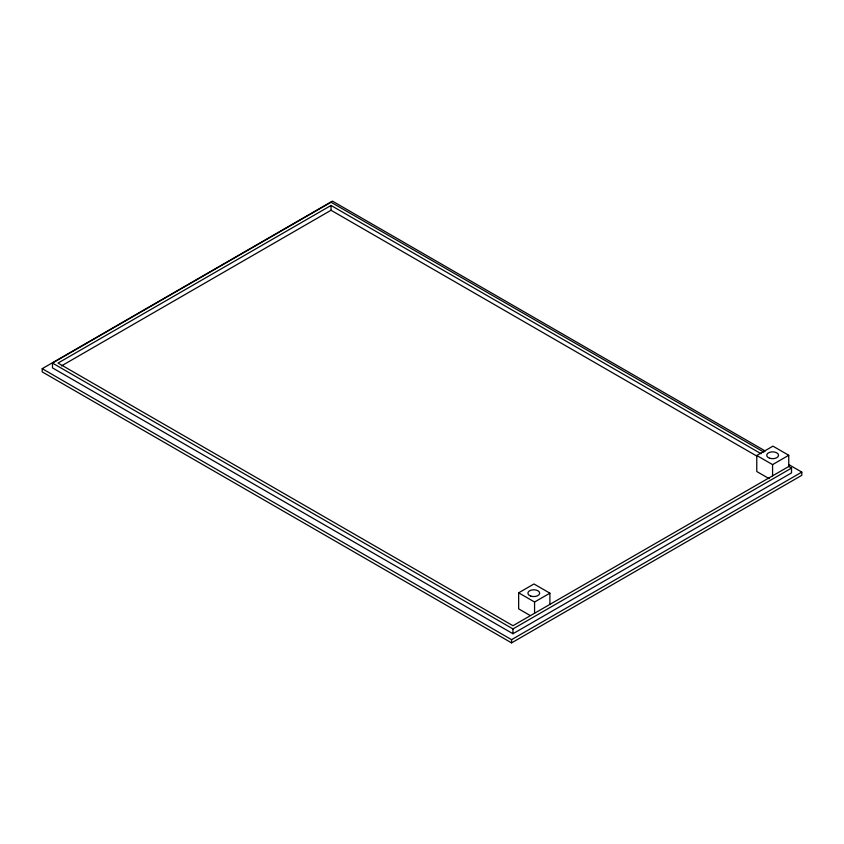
<?xml version="1.0" encoding="UTF-8"?>
<svg xmlns="http://www.w3.org/2000/svg" width="844" height="844" viewBox="0 0 844 844"><rect width="100%" height="100%" fill="white"/><g stroke="black" fill="none" stroke-linecap="round" stroke-linejoin="round"><path stroke-width="1.27" d="M789.235 464.854L801.8 472.112L801.8 475.32L511.569 642.875L42.2 371.887L42.2 368.68L332.43 201.125L765.255 451.012M761.045 453.713L331.038 205.451L58.036 363.068L512.962 625.721L788.75 466.5L791.524 468.103L791.524 472.914L512.962 633.739L52.476 367.878L52.476 363.068L331.038 202.243L763.809 452.099M61.443 365.916L331.038 210.262L757.617 456.541M530.021 615.424L518.649 608.862L518.649 592.826L533.967 583.974L549.898 593.174L549.898 604.399M769.19 478.685L756.773 471.522L756.773 455.486L772.946 446.149L788.75 455.275L788.75 466.5M518.649 592.826L534.568 602.015L549.898 593.174M756.773 455.486L772.576 464.611L788.75 455.275M52.476 363.068L512.962 628.928L791.524 468.103M42.2 368.68L511.569 639.668L801.8 472.112M772.576 464.611L772.576 475.826M534.568 602.015L534.568 613.24M512.962 628.928L512.962 633.739M511.569 639.668L511.569 642.875M331.038 205.451L331.038 210.262M769.675 458.229A5.919 3.418 0 0 0 778.558 455.275A5.919 3.418 0 0 0 769.675 452.31A5.919 3.418 0 0 0 769.675 458.229M530.728 596.075A5.887 3.397 0 0 0 539.675 593.248A5.887 3.397 0 0 0 530.95 590.188A5.887 3.397 0 0 0 530.728 596.075"/></g></svg>
